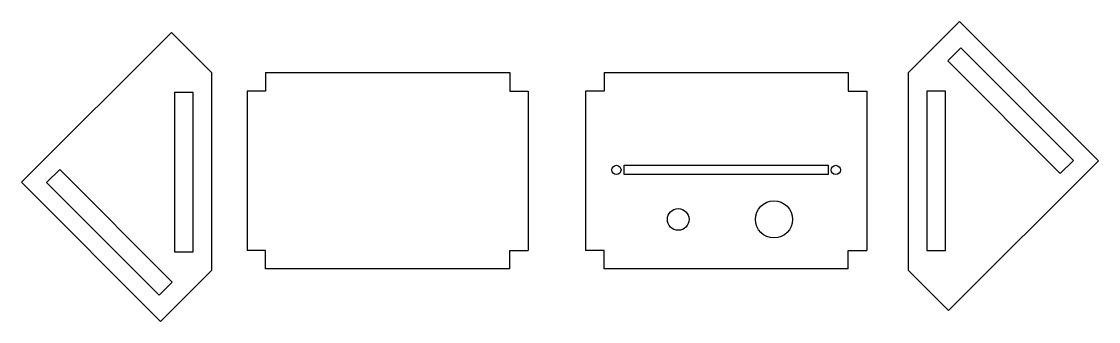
# Model space of a CAD drawing. Extents: x -177 to 172, y -36 to 62.
import ezdxf

# ---------------------------------------------------------------- set-up
doc = ezdxf.new("R2010")
doc.units = 0
doc.layers.add('16', color=174, linetype='CONTINUOUS')

msp = doc.modelspace()

# ---------------------------------------------------------------- linework, layer by layer
at = {"layer": '16'}
for p, q in [((110, 45), (126.5, 61.5)), ((126.5, 61.5), (171.5, 16.5)), ((-177, 9.5), (-128.5, 58)), ((-115.5, 45), (-128.5, 58)), ((126.9792, 53.0208), (122.7365, 48.7782)), ((163.3952, 16.6048), (126.9792, 53.0208)), ((122.7365, 48.7782), (159.1525, 12.3622)), ((-115.5, 45), (-115.5, -19)), ((-98, 45), (-19, 45)), ((-98, 45), (-98, 39)), ((-19, 45), (-19, 39)), ((11.5, 45), (90.5, 45)), ((11.5, 45), (11.5, 39)), ((90.5, 45), (90.5, 39)), ((110, -19), (110, 45)), ((-121.5, 38.5), (-127.5, 38.5)), ((-127.5, 38.5), (-127.5, -13)), ((-121.5, -13), (-121.5, 38.5)), ((-104, 39), (-104, -12.5)), ((-98, 39), (-104, 39)), ((-19, 39), (-13, 39)), ((-13, 39), (-13, -12.5)), ((5.5, 39), (5.5, -12.5)), ((11.5, 39), (5.5, 39)), ((90.5, 39), (96.5, 39)), ((96.5, 39), (96.5, -12.5)), ((116, 39), (116, -12.5)), ((122, 39), (116, 39)), ((122, -12.5), (122, 39)), ((18, 15), (84, 15)), ((18, 12), (18, 15)), ((84, 15), (84, 12)), ((171.5, 16.5), (123, -32)), ((159.1525, 12.3622), (163.3952, 16.6048)), ((-164.6525, 13.6378), (-168.8952, 9.3952)), ((-128.2365, -22.7782), (-164.6525, 13.6378)), ((84, 12), (18, 12)), ((-132, -35.5), (-177, 9.5)), ((-168.8952, 9.3952), (-132.4792, -27.0208)), ((-127.5, -13), (-121.5, -13)), ((-98, -12.5), (-104, -12.5)), ((-98, -18.5), (-98, -12.5)), ((-19, -18.5), (-19, -12.5)), ((-19, -12.5), (-13, -12.5)), ((11.5, -12.5), (5.5, -12.5)), ((11.5, -18.5), (11.5, -12.5)), ((90.5, -18.5), (90.5, -12.5)), ((90.5, -12.5), (96.5, -12.5)), ((116, -12.5), (122, -12.5)), ((-115.5, -19), (-132, -35.5)), ((-19, -18.5), (-98, -18.5)), ((90.5, -18.5), (11.5, -18.5)), ((110, -19), (123, -32)), ((-132.4792, -27.0208), (-128.2365, -22.7782))]:
    msp.add_line(p, q, dxfattribs=at)
for centre, radius in [((15.5, 13.5), 1.5), ((86.5, 13.5), 1.5), ((66.5, -2.5), 6), ((35.5, -2.5), 3.5)]:
    msp.add_circle(centre, radius, dxfattribs=at)

doc.saveas('drawing.dxf')
